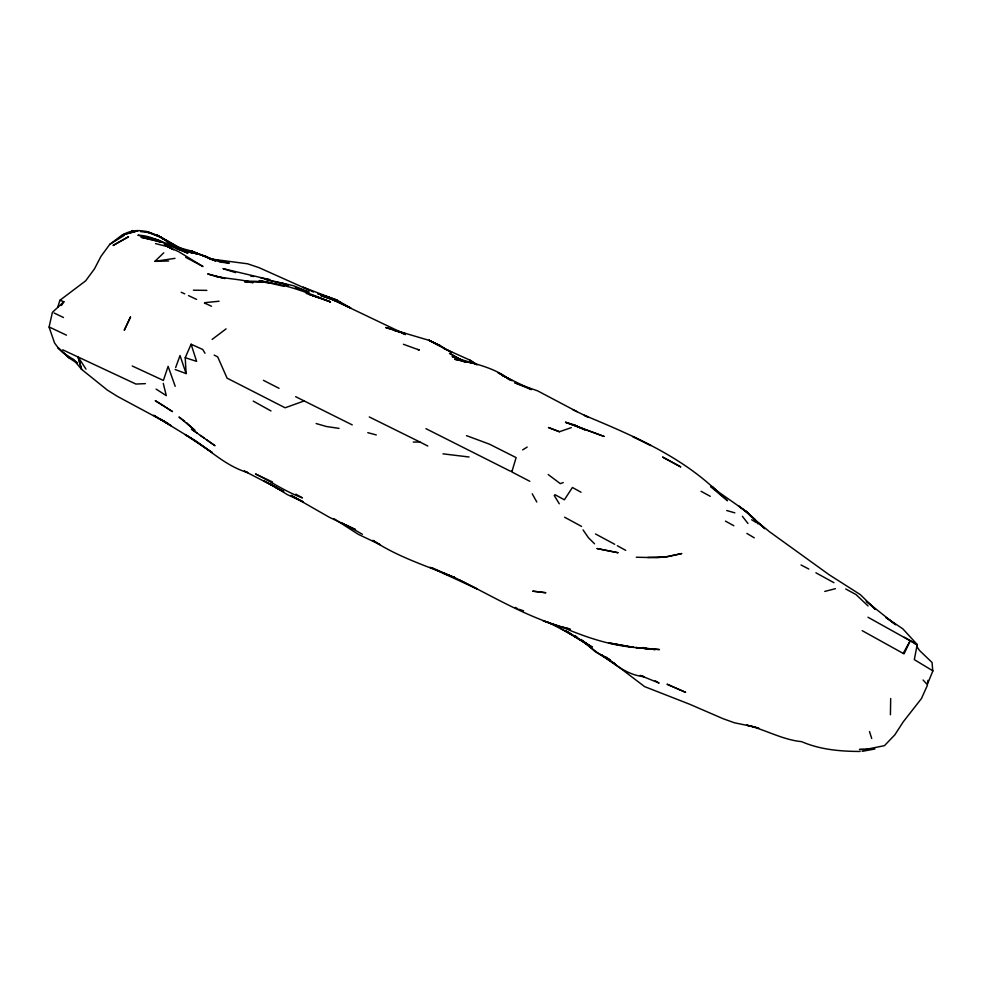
<?xml version="1.0" encoding="UTF-8"?>
<svg xmlns="http://www.w3.org/2000/svg" width="982" height="982" viewBox="0 0 982 982"><rect width="100%" height="100%" fill="white"/><g stroke="black" fill="none" stroke-linecap="round" stroke-linejoin="round"><path stroke-width="1.47" d="M890.416 714.736L890.686 698.546M927.487 683.177L927.965 680.342M769.372 531.643L829.103 574.716L860.33 594.626L875.539 609.503L866.247 601.23L895.633 624.724L885.85 617.408L902.826 628.836L917.225 644.536L914.316 659.634L932.9 670.866L927.254 684.601L923.068 680.01M175.14 369.527L186.101 373.577L185.23 357.681L191.109 344.24L202.734 349.482L205.005 353.275M57.693 307.268L59.963 300.247L85.655 280.84L94.468 268.896L100.986 256.339L109.763 244.371L122.357 234.808L135.565 231.433L122.48 234.993C146.588 220.705 169.014 245.218 190.95 252.62M529.801 481.29L511.806 471.937L516.127 457.612L489.539 444.195L466.499 435.652M175.668 367.55L180.025 355.521L186.101 373.577M927.45 685.215L921.46 698.546L903.072 722.065L894.884 734.782L884.463 745.669L865.338 749.512L859.483 749.462L874.913 748.984L862.221 751.328M130.459 317.063L124.248 330.283L130.483 317.088M862.196 630.665L903.158 653.386L910.228 640.792L867.978 617.236M61.35 305.512L63.891 301.756L59.963 300.247M932.765 671.037L932.065 662.494L919.594 650.55L916.599 646.242M168.622 261.003L154.911 261.335L163.749 252.816M63.891 301.756L52.414 312.301L49.1 326.945L66.469 335.169M212.124 339.416L226.081 328.872M522.645 449.903L527.174 447.08M109.763 244.371L124.186 235.447M559.445 431.736L548.508 427.551L559.445 431.736L571.303 427.649M563.214 482.579L560.317 483.647L548.189 474.539M352.256 424.899L304.187 400.938L285.124 407.788L227.075 378.144L217.697 356.883L214.186 355.103M824.757 591.409L835.461 588.684M154.911 261.335L174.968 258.352M204.759 302.677L219.047 301.241M511.745 471.102L510.321 471.176L425.93 428.668M145.385 383.631L135.909 384.048L62.725 349.813M413.275 442.06L419.879 441.974L427.821 446.049M860.097 751.451C840.224 751.402 820.08 749.647 801.656 741.656C782.273 739.765 765.285 729.589 746.676 725.133L758.73 728.043M193.405 290.193L206.846 290.377M636.311 557.236L656.786 557.678L667.551 556.72L681.766 553.553L666.459 556.684L647.592 557.481M244.653 281.453C274.825 279.563 303.057 290.844 330.394 301.891L311.122 294.919L330.394 301.891M244.849 281.453L262.538 282.337M265.557 282.521L271.621 282.89L259.26 280.57L284.031 286.351M637.072 647.666L659.45 649.568L633.5 647.359L608.73 642.879L621.005 645.321M442.98 453.844L469.065 456.998M637.551 647.715L646.451 648.501L635.87 647.592L655.203 649.605L649.642 648.697M244.555 281.748L253.123 282.644C238.172 278.372 222.337 279.183 207.693 273.892L225.074 278.495L215.696 276.421M131.76 230.586L137.64 231.273M140.586 231.605L149.411 232.636L144.833 231.506M219.342 261.973L229.272 263.151L212.493 259.579L215.954 261.077L205.054 255.946L186.015 250.913C169.027 248.286 155.537 235.398 137.848 235.226L158.249 239.976L187.869 253.147L176.625 248.691L196.842 253.81L186.015 250.913L191.564 252.705M339.048 428.385L326.466 426.519L316.155 423.549M175.496 246.715L191.465 251.048L213.929 260.034M642.707 647.555L645.481 648.01M612.572 643.64L633.5 647.359C608.447 644.843 585.051 636.962 562.195 627.142L569.143 628.75M250.545 275.991L253.516 276.568M260.942 278.004L269.841 279.723L222.975 268.626L235.557 272.628M453.095 576.815C491.552 595.35 528.733 618.905 570.468 629.204M755.011 727.036L734.352 722.764L722.936 718.64L689.695 704.254L644.597 686.614L606.348 657.535M574.249 424.875L584.621 429.735L574.249 424.875L565.583 422.297L604.028 436.413L565.583 422.297M274.629 281.674L281.589 283.209M915.261 644.094L917.225 644.536M155.549 243.597L167.541 246.617L178.528 251.588L203.016 266.515L185.721 257.358M273.229 281.368L265.042 279.195L293.802 285.811L309.158 292.133L297.448 288.585M367.796 432.657L376.302 434.94M405.492 333.61L385.754 327.546L429.22 340.398L452.015 352.464L443.631 348.303L469.764 360.038L476.724 364.592M397.403 331.216L393.708 330.173L400.263 332.505M726.717 510.53L734.843 512.85M561.864 627.498L543.071 620.759L561.999 627.535M208.859 258.389L221.699 261.408L210.897 259.002L247.55 263.79L259.088 267.681L309.76 290.377M210.173 259.113L214.53 260.512M283.982 283.908L288.303 285.283M295.484 287.591L301.241 289.445L295.435 287.566M185.23 357.681L196.609 361.376L191.109 344.24M288.192 285.21L281.024 282.816L285.136 284.252M191.625 252.705L181.449 249.17L166.67 241.572L177.484 247.66L157.304 235.214L181.989 249.919M308.974 294.367L318.966 297.767L306.2 293.422M519.294 609.356L523.553 610.829M403.406 344.277L419.363 350.058L417.657 349.432M146.428 231.396L160.545 237.141L167.603 241.535M443.127 573.218L454.506 577.416C426.912 566.037 397.87 557.076 372.841 540.37L379.96 544.617L358.197 534.269L334.027 518.742M146.404 231.715L160.545 237.141L177.288 247.599M459.785 359.707L452.113 356.515C471.47 363.671 492.989 366.274 509.584 379.678M401.577 332.972L405.394 334.604M302.959 501.802L287.21 494.56L269.89 483.807L276.949 488.189M432.313 567.903L450.934 576.115M309.49 290.095L303.192 287.26L337.157 300.234L350.893 308.09L332.456 299.522L320.918 295.619L340.251 302.456L332.456 299.522L405.149 334.248M181.216 292.28L184.726 293.863M204.428 303.033L211.511 306.237M132.226 365.991L163.38 380.439L168.106 366.347L175.201 386.319M188.507 295.607L196.621 299.412M430.104 567.252L477.289 589.04L459.171 579.834M272.579 482.027L255.504 473.975C271.29 481.745 285.774 491.847 302.444 497.886L295.889 494.179M461.024 360.308L464.756 362.1M54.12 313.012L63.462 317.493M369.281 416.957L419.879 441.974M504.343 376.523L498.009 372.62L512.211 380.66L502.71 375.578L531.471 389.608L514.777 382.808L537.706 390.897L576.974 411.654M303.242 501.79L291.028 495.37L329.621 517.44L355.533 529.593L346.02 525.051L362.419 534.294M572.666 409.555L587.788 416.945L584.388 415.325C632.997 435.591 683.521 457.084 721.058 495.198L712.011 486.458L727.515 500.759L710.956 486.851M310.754 290.672L313.454 291.998M279.06 388.332L263.446 380.341M295.619 396.667L304.187 400.938M610.104 659.879L597.657 652.821L580.939 639.945M801.042 564.969L808.824 569.057M903.158 653.386L904.041 653.84L910.228 640.792L917.36 645.014M342.006 522.989L344.657 524.4M581.577 526.426L564.601 517.219M595.485 533.95L614.707 544.298M463.271 361.143L449.523 353.324L464.719 361.867M845.711 588.979L856.058 594.589L868.051 605.968M815.895 572.788L833.963 582.694M554.928 494.646L564.38 499.801L572.42 487.489L581.049 492.24M564.981 630.788L570.272 633.672L548.165 622.342M701.074 491.295L710.256 496.315M263.814 480.812L283.761 491.405L244.285 471.078L247.734 472.588C223.626 465.493 206.65 446.466 185.181 434.596L212.308 452.628L195.492 440.869L153.646 415.276L171.138 425.685L160.839 419.375L168.008 423.549L117.607 396.483L107.357 390.087L81.604 369.367L73.196 359.375L63.093 352.698L57.975 347.579L54.562 342.963L49.112 327.215M725.44 521.098L733.849 525.738M617.322 545.722L625.73 550.374M253.221 401.086L270.995 410.955M263.765 480.787L280.275 489.969L271.192 484.568M904.373 637.281L916.316 644.008M173.532 249.784L164.325 244.641L171.531 248.716M345.86 525.075L351.887 528.439M560.955 628.627L592.281 647.101L565.472 630.653M515.354 607.416L517.87 608.865M174.882 245.463L157.304 235.214M655.215 680.784L659.118 683.079L640.203 675.432L643.811 676.647C627.019 675.088 614.241 663.758 600.984 654.589L609.797 660.002L606.397 657.253M746.885 533.398L754.299 537.854M584.499 642.203L574.102 636.091L591.127 647.04L582.707 640.706M751.66 519.76L756.226 522.522M506.872 378.082L509.4 379.641M567.068 631.659L577.342 638.03M57.913 347.873L69.526 358.307L77.21 363.107M156.101 389.118L166.302 395.636L163.27 383.41M469.764 360.038L477.092 364.825M197.149 433.001L191.38 429.134L215.009 445.73L206.564 439.74M200.524 435.456L204.146 438.021M574.973 635.673L577.367 637.379M184.641 421.131L178.982 417.031L194.964 430.411L186.789 422.886M710.919 486.691L745.854 511.156L764.745 528.709M753.329 518.545L768.648 530.992M613.21 662.482L615.481 664.225L594.957 651.459L582.51 640.743M582.854 641.013L588.697 645.53L585.505 642.964M581.246 639.54L583.369 641.246M73.196 359.375L77.578 362.923M758.055 522.903L763.812 527.727M57.975 347.579L69.526 358.307M594.54 543.795L588.39 537.67L583.062 529.924M751.893 517.526L745.854 511.156L755.097 519.503L757.932 523.885M742.38 516.287L747.977 523.504M78.241 357.816L81.604 369.367L78.13 356.969L85.974 369.122M554.229 495.48L559.274 503.778M532.232 493.811L536.786 501.974M869.5 731.541L871.709 738.489M127.488 237.276L113.04 245.475L128.482 236.834L127.488 237.276M532.919 591.189L545.661 592.723L532.919 591.189M617.887 552.706L597.154 548.57L617.887 552.706M153.253 239.829L141.027 237.263L161.33 242.223L153.253 239.829M475.472 363.77L454.912 359.314L475.472 363.77M329.277 297.448L317.702 293.63L337.157 300.234L329.277 297.448M440.01 345.492L429.097 340.349L444.662 348.5L440.01 345.492M199.211 254.08L191.465 251.048L210.369 258.708L199.211 254.08M678.071 689.033L667.011 684.208L685.657 692.371L678.071 689.033M439.114 345.259L429.097 340.349L439.114 345.259M640.166 440.182L632.739 436.524L650.943 445.558L640.166 440.182M680.636 466.843L662.752 457.146L680.636 466.843M162.337 404.989L155.242 400.668L172.476 411.593L162.337 404.989M748.726 513.807L739.053 506.27L748.726 513.807"/></g></svg>
